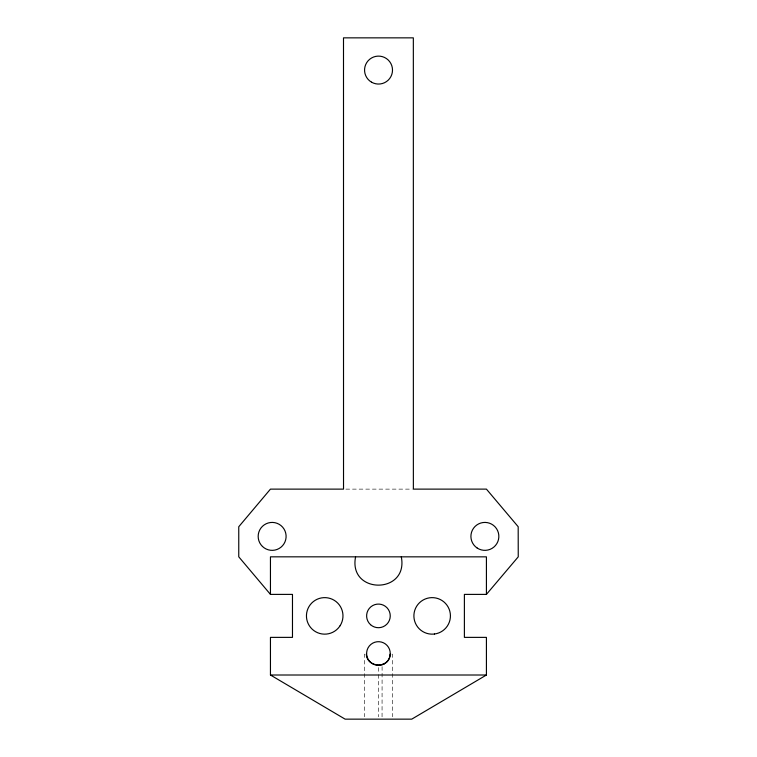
<?xml version="1.0" encoding="UTF-8"?>
<svg xmlns="http://www.w3.org/2000/svg" width="757" height="757" viewBox="0 0 757 757"><rect width="100%" height="100%" fill="white"/><g stroke="black" fill="none" stroke-linecap="round" stroke-linejoin="round"><path stroke-width="0.57" stroke-dasharray="3.79 2.84" d="M382.058 716.832L382.096 665.876M345.854 489.126L412.205 489.126M364.94 654.18L364.467 654.18L364.467 716.784M391.927 654.171L392.4 654.171L392.4 716.784M378.434 667.589L378.434 673.446M378.434 674.619L378.434 716.803"/><path stroke-width="1.14" d="M390.129 654.171C389.94 669.056 366.795 668.043 366.341 654.18M355.582 556.84C348.078 594.557 408.761 594.567 401.305 556.84M486.42 594.396L518.242 556.84L518.185 526.721L486.42 489.117L413.369 489.126L413.341 37.85L343.498 37.85L343.527 489.126L270.448 489.126L238.758 526.74L238.758 556.821L270.448 594.396L292.476 594.396L292.476 637.375L270.448 637.375L270.448 675.007L345.126 719.15L411.742 719.15L486.42 675.007L486.42 637.375L464.391 637.375L464.391 594.396L486.42 594.396L486.42 556.849L270.448 556.83L270.448 594.396M382.096 664.712L384.925 663.378M270.448 675.007L486.42 675.007M340.13 625.679L339.486 626.626A18.263 18.263 0 0 1 308.184 623.664A18.263 18.263 0 0 1 325.86 597.661A18.263 18.263 0 0 1 340.13 625.679M434.442 634.016L433.307 634.12A18.263 18.263 0 0 1 415.631 608.117A18.263 18.263 0 0 1 446.933 605.155A18.263 18.263 0 0 1 434.442 634.016M370.57 662.318A11.819 11.819 0 0 0 390.006 655.893A11.819 11.819 0 0 0 374.724 642.277A11.819 11.819 0 0 0 370.57 662.318M262.452 546.45A13.967 13.967 0 0 0 285.701 539.741A13.967 13.967 0 0 0 268.271 522.964A13.967 13.967 0 0 0 262.452 546.45M477.194 548.049A13.967 13.967 0 0 0 498.825 537.224A13.967 13.967 0 0 0 478.632 523.891A13.967 13.967 0 0 0 477.194 548.049M371.545 82.182A13.967 13.967 0 0 0 392.505 70.089A13.967 13.967 0 0 0 371.545 57.986A13.967 13.967 0 0 0 371.545 82.182M370.57 624.714A11.819 11.819 0 0 0 390.006 618.289A11.819 11.819 0 0 0 374.724 604.673A11.819 11.819 0 0 0 370.57 624.714"/></g></svg>
